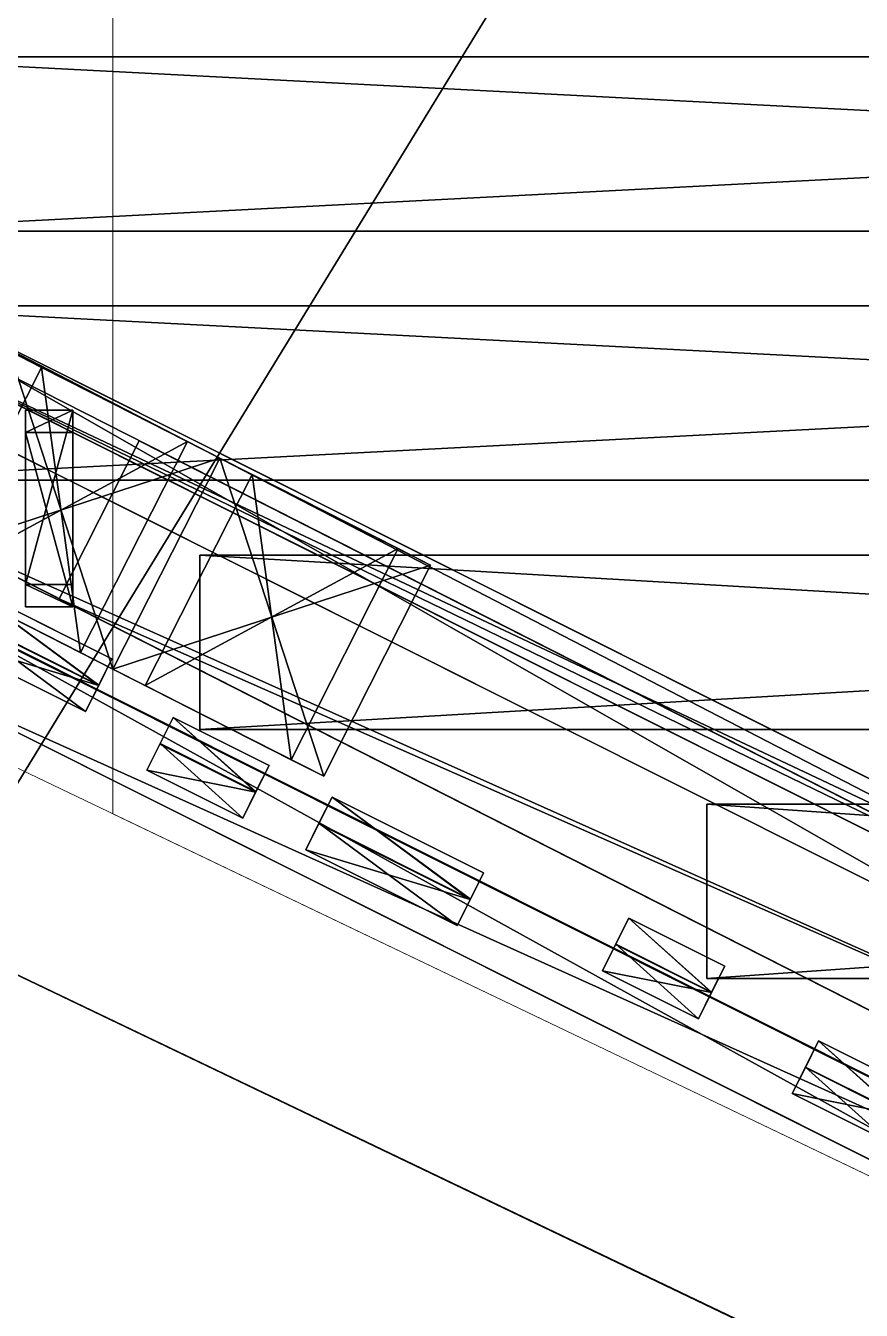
# Model space of a CAD drawing. Header units: centimetres. Extents: x 402 to 3875, y 442 to 2267.
# Drawn here: x 1352.3 to 1419.5, y 1618.8 to 1721.9 of the extents above; entities that cross this region are included whole.
import ezdxf

# ---------------------------------------------------------------- set-up
doc = ezdxf.new("R2010")
doc.units = ezdxf.units.CM
doc.layers.get('0').update_dxf_attribs({"true_color": 0xff5454})
for name, color, linetype in [('Columns of the Existing Mesh Walls', 250, 'Continuous'), ('Floor Area (Red Dust)', 250, 'Continuous'), ('Ground Wooden Structure Systems', 250, 'Continuous'), ('Plan', 250, 'Continuous'), ('Roof Systems', 250, 'Continuous'), ('Sliding Frames (window like)', 250, 'Continuous')]:
    doc.layers.add(name, color=color, linetype=linetype)
doc.layers.get('0').off()

# ---------------------------------------------------------------- blocks, each defined once
blk = doc.blocks.new('Component_1')
for p, q in [((0, -12), (0, 258.82)), ((0, -12, 2.7), (0, 258.82, 2.7)), ((14, 258.82), (14, -12)), ((14, 258.82, 2.7), (14, -12, 2.7)), ((14, -12), (0, -12)), ((14, -12, 2.7), (0, -12, 2.7)), ((0, -12), (0, -12, 2.7)), ((14, -12), (14, -12, 2.7))]:
    blk.add_line(p, q)
mesh = blk.add_polyface()
corners = [(14, 258.82), (0, -12), (0, 258.82), (14, -12)]
mesh.append_faces([[corners[k] for k in face] for face in [(0, 1, 2), (1, 0, 3)]], dxfattribs={"vtx0": -1})
mesh = blk.add_polyface()
corners = [(0, 258.82, 2.7), (0, -12), (0, -12, 2.7), (0, 258.82)]
mesh.append_faces([[corners[k] for k in face] for face in [(0, 1, 2), (1, 0, 3)]], dxfattribs={"vtx0": -1})
at = {"color": 250, "true_color": 0x3a3a3a}
mesh = blk.add_polyface(dxfattribs=at)
corners = [(14, -12, 2.7), (0, 258.82, 2.7), (0, -12, 2.7), (14, 258.82, 2.7)]
mesh.append_faces([[corners[k] for k in face] for face in [(0, 1, 2), (1, 0, 3)]], dxfattribs={"vtx0": -1, "color": 250})
mesh = blk.add_polyface()
corners = [(14, 258.82), (14, -12, 2.7), (14, -12), (14, 258.82, 2.7)]
mesh.append_faces([[corners[k] for k in face] for face in [(0, 1, 2), (1, 0, 3)]], dxfattribs={"vtx0": -1})
mesh = blk.add_polyface()
corners = [(14, -12, 2.7), (0, -12), (14, -12), (0, -12, 2.7)]
mesh.append_faces([[corners[k] for k in face] for face in [(0, 1, 2), (1, 0, 3)]], dxfattribs={"vtx0": -1})
blk = doc.blocks.new('Group_16')
blk.add_line((145.55, 260), (21.2, 0))
mesh = blk.add_polyface()
corners = [(145.55, 260), (570, 0), (21.2, 0), (570, 260)]
mesh.append_faces([[corners[k] for k in face] for face in [(0, 1, 2), (1, 0, 3)]], dxfattribs={"vtx0": -1})
blk = doc.blocks.new('Group_4')
for p, q in [((19, 19, -9), (0, 19, -9)), ((0, 19, -9), (0, 19, 10)), ((19, 19, 10), (0, 19, 10)), ((0, 19, -9), (0, 0, -9)), ((0, 19, 10), (0, 0, 10)), ((19, 19, -9), (19, 19, 10)), ((19, 0, -9), (19, 19, -9)), ((19, 0, 10), (19, 19, 10)), ((0, 16.08, 7.08), (0, 2.92, 7.08)), ((0, 2.92, -6.08), (0, 16.08, -6.08)), ((0, 16.08, -6.08), (0, 16.08, 7.08)), ((19, 16.08, 7.08), (0, 16.08, 7.08)), ((19, 16.08, -6.08), (0, 16.08, -6.08)), ((19, 16.08, -6.08), (19, 16.08, 7.08)), ((19, 16.08, 7.08), (19, 2.92, 7.08)), ((19, 2.92, -6.08), (19, 16.08, -6.08)), ((0, 2.92, 7.08), (0, 2.92, -6.08)), ((19, 2.92, 7.08), (0, 2.92, 7.08)), ((19, 2.92, -6.08), (0, 2.92, -6.08)), ((19, 2.92, 7.08), (19, 2.92, -6.08)), ((0, 0, 10), (19, 0, 10)), ((0, 0, -9), (19, 0, -9)), ((0, 0, -9), (0, 0, 10)), ((19, 0, -9), (19, 0, 10))]:
    blk.add_line(p, q)
mesh = blk.add_polyface()
corners = [(0, 19, 10), (19, 19, -9), (0, 19, -9), (19, 19, 10)]
mesh.append_faces([[corners[k] for k in face] for face in [(0, 1, 2), (1, 0, 3)]], dxfattribs={"vtx0": -1})
mesh = blk.add_polyface()
corners = [(19, 0, 10), (0, 19, 10), (0, 0, 10), (19, 19, 10)]
mesh.append_faces([[corners[k] for k in face] for face in [(0, 1, 2), (1, 0, 3)]], dxfattribs={"vtx0": -1})
mesh = blk.add_polyface()
corners = [(19, 19, -9), (0, 0, -9), (0, 19, -9), (19, 0, -9)]
mesh.append_faces([[corners[k] for k in face] for face in [(0, 1, 2), (1, 0, 3)]], dxfattribs={"vtx0": -1})
mesh = blk.add_polyface()
corners = [(0, 0, 10), (0, 2.92, 7.08), (0, 0, -9), (0, 19, 10), (0, 16.08, 7.08), (0, 16.08, -6.08), (0, 2.92, -6.08), (0, 19, -9)]
mesh.append_faces([[corners[k] for k in face] for face in [(0, 1, 2), (1, 3, 4), (4, 3, 5), (2, 6, 7), (6, 2, 1), (7, 5, 3)]], dxfattribs={"vtx0": -1, "vtx1": -1})
mesh.append_faces([[corners[k] for k in face] for face in [(1, 0, 3), (7, 6, 5)]], dxfattribs={"vtx0": -1, "vtx2": -1})
mesh = blk.add_polyface()
corners = [(19, 0, -9), (19, 2.92, -6.08), (19, 0, 10), (19, 19, -9), (19, 16.08, -6.08), (19, 16.08, 7.08), (19, 2.92, 7.08), (19, 19, 10)]
mesh.append_faces([[corners[k] for k in face] for face in [(0, 1, 2), (1, 3, 4), (4, 3, 5), (2, 6, 7), (6, 2, 1), (7, 5, 3)]], dxfattribs={"vtx0": -1, "vtx1": -1})
mesh.append_faces([[corners[k] for k in face] for face in [(1, 0, 3), (7, 6, 5)]], dxfattribs={"vtx0": -1, "vtx2": -1})
mesh = blk.add_polyface()
corners = [(19, 16.08, 7.08), (0, 2.92, 7.08), (0, 16.08, 7.08), (19, 2.92, 7.08)]
mesh.append_faces([[corners[k] for k in face] for face in [(0, 1, 2), (1, 0, 3)]], dxfattribs={"vtx0": -1})
mesh = blk.add_polyface()
corners = [(19, 2.92, -6.08), (0, 16.08, -6.08), (0, 2.92, -6.08), (19, 16.08, -6.08)]
mesh.append_faces([[corners[k] for k in face] for face in [(0, 1, 2), (1, 0, 3)]], dxfattribs={"vtx0": -1})
mesh = blk.add_polyface()
corners = [(19, 16.08, 7.08), (0, 16.08, -6.08), (19, 16.08, -6.08), (0, 16.08, 7.08)]
mesh.append_faces([[corners[k] for k in face] for face in [(0, 1, 2), (1, 0, 3)]], dxfattribs={"vtx0": -1})
mesh = blk.add_polyface()
corners = [(0, 2.92, 7.08), (19, 2.92, -6.08), (0, 2.92, -6.08), (19, 2.92, 7.08)]
mesh.append_faces([[corners[k] for k in face] for face in [(0, 1, 2), (1, 0, 3)]], dxfattribs={"vtx0": -1})
mesh = blk.add_polyface()
corners = [(19, 0, 10), (0, 0, -9), (19, 0, -9), (0, 0, 10)]
mesh.append_faces([[corners[k] for k in face] for face in [(0, 1, 2), (1, 0, 3)]], dxfattribs={"vtx0": -1})
blk = doc.blocks.new('Group_45')
for p, q in [((0, 276.27, 3.8), (14.22, 276.27, 3.8)), ((0, 20.96, 3.8), (0, 276.27, 3.8)), ((0, 20.96), (0, 276.27)), ((0, 276.27), (0, 276.27, 3.8)), ((0, 276.27), (14.22, 276.27)), ((14.22, 276.27), (14.22, 20.96)), ((14.22, 276.27, 3.8), (14.22, 20.96, 3.8)), ((14.22, 276.27), (14.22, 276.27, 3.8))]:
    blk.add_line(p, q)
mesh = blk.add_polyface()
corners = [(0, 20.96, 3.8), (14.22, 276.27, 3.8), (0, 276.27, 3.8), (14.22, 20.96, 3.8)]
mesh.append_faces([[corners[k] for k in face] for face in [(0, 1, 2), (1, 0, 3)]], dxfattribs={"vtx0": -1})
mesh = blk.add_polyface()
corners = [(0, 276.27, 3.8), (0, 20.96), (0, 20.96, 3.8), (0, 276.27)]
mesh.append_faces([[corners[k] for k in face] for face in [(0, 1, 2), (1, 0, 3)]], dxfattribs={"vtx0": -1})
mesh = blk.add_polyface()
corners = [(14.22, 276.27), (0, 20.96), (0, 276.27), (14.22, 20.96)]
mesh.append_faces([[corners[k] for k in face] for face in [(0, 1, 2), (1, 0, 3)]], dxfattribs={"vtx0": -1})
mesh = blk.add_polyface()
corners = [(0, 276.27), (14.22, 276.27, 3.8), (14.22, 276.27), (0, 276.27, 3.8)]
mesh.append_faces([[corners[k] for k in face] for face in [(0, 1, 2), (1, 0, 3)]], dxfattribs={"vtx0": -1})
mesh = blk.add_polyface()
corners = [(14.22, 276.27), (14.22, 20.96, 3.8), (14.22, 20.96), (14.22, 276.27, 3.8)]
mesh.append_faces([[corners[k] for k in face] for face in [(0, 1, 2), (1, 0, 3)]], dxfattribs={"vtx0": -1})
blk = doc.blocks.new('Group_40')
for p, q in [((0, 2.94, 3.8), (0, 288.61, 3.8)), ((0, 2.94), (0, 288.61)), ((14.22, 288.61), (14.22, 2.94)), ((14.22, 288.61, 3.8), (14.22, 2.94, 3.8))]:
    blk.add_line(p, q)
mesh = blk.add_polyface()
corners = [(14.22, 2.94, 3.8), (0, 288.61, 3.8), (0, 2.94, 3.8), (14.22, 288.61, 3.8)]
mesh.append_faces([[corners[k] for k in face] for face in [(0, 1, 2), (1, 0, 3)]], dxfattribs={"vtx0": -1})
mesh = blk.add_polyface()
corners = [(0, 288.61, 3.8), (0, 2.94), (0, 2.94, 3.8), (0, 288.61)]
mesh.append_faces([[corners[k] for k in face] for face in [(0, 1, 2), (1, 0, 3)]], dxfattribs={"vtx0": -1})
mesh = blk.add_polyface()
corners = [(14.22, 288.61), (0, 2.94), (0, 288.61), (14.22, 2.94)]
mesh.append_faces([[corners[k] for k in face] for face in [(0, 1, 2), (1, 0, 3)]], dxfattribs={"vtx0": -1})
mesh = blk.add_polyface()
corners = [(14.22, 288.61), (14.22, 2.94, 3.8), (14.22, 2.94), (14.22, 288.61, 3.8)]
mesh.append_faces([[corners[k] for k in face] for face in [(0, 1, 2), (1, 0, 3)]], dxfattribs={"vtx0": -1})
blk = doc.blocks.new('Group_1')
at = {"layer": 'Columns of the Existing Mesh Walls', "color": 250, "lineweight": 20}
for points in [[(1683.97, 3473.09, 0), (36.01, 27.35, 0)], [(1697.51, 3466.62, 0), (49.55, 20.88, 0)]]:
    blk.add_polyline3d(points, dxfattribs=at)
at = {"layer": 'Floor Area (Red Dust)', "lineweight": 5}
for points in [[(614.67, 1202.5, 0), (65.87, 1202.5, 0), (65.87, 942.5, 0), (490.32, 942.5, 0), (614.67, 1202.5, 0)], [(590.87, 1187.5, 0), (80.87, 1187.5, 0), (80.87, 957.5, 0), (480.87, 957.5, 0), (590.87, 1187.5, 0)]]:
    blk.add_polyline3d(points, close=True, dxfattribs=at)
blk = doc.blocks.new('Group_52')
for p, q in [((19.4, 3.8, 322.67), (5.62, 3.8, 320.24)), ((5.62, 0, 320.24), (5.62, 3.8, 320.24)), ((5.62, 3.8, 320.24), (62.08, 3.8)), ((76.3, 3.8), (19.4, 3.8, 322.67)), ((19.4, 0, 322.67), (19.4, 3.8, 322.67)), ((62.08, 0), (62.08, 3.8)), ((62.08, 3.8), (76.3, 3.8)), ((76.3, 0), (76.3, 3.8)), ((5.62, 0, 320.24), (62.08, 0)), ((19.4, 0, 322.67), (5.62, 0, 320.24)), ((76.3, 0), (19.4, 0, 322.67)), ((62.08, 0), (76.3, 0))]:
    blk.add_line(p, q)
mesh = blk.add_polyface()
corners = [(5.62, 3.8, 320.24), (62.08, 0), (5.62, 0, 320.24), (62.08, 3.8)]
mesh.append_faces([[corners[k] for k in face] for face in [(0, 1, 2), (1, 0, 3)]], dxfattribs={"vtx0": -1})
mesh = blk.add_polyface()
corners = [(19.4, 0, 322.67), (5.62, 3.8, 320.24), (5.62, 0, 320.24), (19.4, 3.8, 322.67)]
mesh.append_faces([[corners[k] for k in face] for face in [(0, 1, 2), (1, 0, 3)]], dxfattribs={"vtx0": -1})
mesh = blk.add_polyface()
corners = [(5.62, 3.8, 320.24), (76.3, 3.8), (62.08, 3.8), (19.4, 3.8, 322.67)]
mesh.append_faces([[corners[k] for k in face] for face in [(0, 1, 2), (1, 0, 3)]], dxfattribs={"vtx0": -1})
mesh = blk.add_polyface()
corners = [(76.3, 3.8), (19.4, 0, 322.67), (76.3, 0), (19.4, 3.8, 322.67)]
mesh.append_faces([[corners[k] for k in face] for face in [(0, 1, 2), (1, 0, 3)]], dxfattribs={"vtx0": -1})
mesh = blk.add_polyface()
corners = [(76.3, 3.8), (62.08, 0), (62.08, 3.8), (76.3, 0)]
mesh.append_faces([[corners[k] for k in face] for face in [(0, 1, 2), (1, 0, 3)]], dxfattribs={"vtx0": -1})
mesh = blk.add_polyface()
corners = [(76.3, 0), (5.62, 0, 320.24), (62.08, 0), (19.4, 0, 322.67)]
mesh.append_faces([[corners[k] for k in face] for face in [(0, 1, 2), (1, 0, 3)]], dxfattribs={"vtx0": -1})
blk = doc.blocks.new('Group_11')
for p, q in [((21.48, 3.8, -3.5), (316.78, 3.8, -3.5)), ((316.78, 3.8, 10.55), (21.48, 3.8, 10.55)), ((21.48, 0, -3.5), (316.78, 0, -3.5)), ((316.78, 0, 10.55), (21.48, 0, 10.55))]:
    blk.add_line(p, q)
mesh = blk.add_polyface()
corners = [(316.78, 3.8, -3.5), (21.48, 0, -3.5), (21.48, 3.8, -3.5), (316.78, 0, -3.5)]
mesh.append_faces([[corners[k] for k in face] for face in [(0, 1, 2), (1, 0, 3)]], dxfattribs={"vtx0": -1})
mesh = blk.add_polyface()
corners = [(21.48, 3.8, 10.55), (316.78, 3.8, -3.5), (21.48, 3.8, -3.5), (316.78, 3.8, 10.55)]
mesh.append_faces([[corners[k] for k in face] for face in [(0, 1, 2), (1, 0, 3)]], dxfattribs={"vtx0": -1})
mesh = blk.add_polyface()
corners = [(316.78, 0, 10.55), (21.48, 3.8, 10.55), (21.48, 0, 10.55), (316.78, 3.8, 10.55)]
mesh.append_faces([[corners[k] for k in face] for face in [(0, 1, 2), (1, 0, 3)]], dxfattribs={"vtx0": -1})
mesh = blk.add_polyface()
corners = [(316.78, 0, 10.55), (21.48, 0, -3.5), (316.78, 0, -3.5), (21.48, 0, 10.55)]
mesh.append_faces([[corners[k] for k in face] for face in [(0, 1, 2), (1, 0, 3)]], dxfattribs={"vtx0": -1})
blk = doc.blocks.new('Group_25')
for p, q in [((21.48, 3.8, -3.5), (316.78, 3.8, -3.5)), ((316.78, 3.8, 10.55), (21.48, 3.8, 10.55)), ((21.48, 0, -3.5), (316.78, 0, -3.5)), ((316.78, 0, 10.55), (21.48, 0, 10.55))]:
    blk.add_line(p, q)
mesh = blk.add_polyface()
corners = [(21.48, 3.8, -3.5), (316.78, 0, -3.5), (21.48, 0, -3.5), (316.78, 3.8, -3.5)]
mesh.append_faces([[corners[k] for k in face] for face in [(0, 1, 2), (1, 0, 3)]], dxfattribs={"vtx0": -1})
mesh = blk.add_polyface()
corners = [(21.48, 3.8, 10.55), (316.78, 3.8, -3.5), (21.48, 3.8, -3.5), (316.78, 3.8, 10.55)]
mesh.append_faces([[corners[k] for k in face] for face in [(0, 1, 2), (1, 0, 3)]], dxfattribs={"vtx0": -1})
mesh = blk.add_polyface()
corners = [(316.78, 0, 10.55), (21.48, 3.8, 10.55), (21.48, 0, 10.55), (316.78, 3.8, 10.55)]
mesh.append_faces([[corners[k] for k in face] for face in [(0, 1, 2), (1, 0, 3)]], dxfattribs={"vtx0": -1})
mesh = blk.add_polyface()
corners = [(316.78, 0, 10.55), (21.48, 0, -3.5), (316.78, 0, -3.5), (21.48, 0, 10.55)]
mesh.append_faces([[corners[k] for k in face] for face in [(0, 1, 2), (1, 0, 3)]], dxfattribs={"vtx0": -1})
blk = doc.blocks.new('Group_9')
for p, q in [((158.33, 3.8, -3.5), (316.78, 3.8, -3.5)), ((316.78, 3.8, 10.55), (158.33, 3.8, 10.55)), ((158.33, 0, -3.5), (316.78, 0, -3.5)), ((316.78, 0, 10.55), (158.33, 0, 10.55))]:
    blk.add_line(p, q)
mesh = blk.add_polyface()
corners = [(158.33, 3.8, -3.5), (316.78, 0, -3.5), (158.33, 0, -3.5), (316.78, 3.8, -3.5)]
mesh.append_faces([[corners[k] for k in face] for face in [(0, 1, 2), (1, 0, 3)]], dxfattribs={"vtx0": -1})
mesh = blk.add_polyface()
corners = [(158.33, 3.8, 10.55), (316.78, 3.8, -3.5), (158.33, 3.8, -3.5), (316.78, 3.8, 10.55)]
mesh.append_faces([[corners[k] for k in face] for face in [(0, 1, 2), (1, 0, 3)]], dxfattribs={"vtx0": -1})
mesh = blk.add_polyface()
corners = [(316.78, 0, 10.55), (158.33, 3.8, 10.55), (158.33, 0, 10.55), (316.78, 3.8, 10.55)]
mesh.append_faces([[corners[k] for k in face] for face in [(0, 1, 2), (1, 0, 3)]], dxfattribs={"vtx0": -1})
mesh = blk.add_polyface()
corners = [(316.78, 0, 10.55), (158.33, 0, -3.5), (316.78, 0, -3.5), (158.33, 0, 10.55)]
mesh.append_faces([[corners[k] for k in face] for face in [(0, 1, 2), (1, 0, 3)]], dxfattribs={"vtx0": -1})
blk = doc.blocks.new('Group_12')
at = {"color": 31, "true_color": 0xffcc99}
for p, q in [((-0.53, 5.2, 2.7), (138.19, 282.29, 2.7)), ((-0.53, 5.2), (138.19, 282.29)), ((150.7, 276.02, 2.7), (15.12, 5.2, 2.7)), ((150.7, 276.02), (15.12, 5.2))]:
    blk.add_line(p, q, dxfattribs=at)
at = {"color": 250}
mesh = blk.add_polyface(dxfattribs=at)
corners = [(138.19, 282.29, 2.7), (-0.53, 5.2), (-0.53, 5.2, 2.7), (138.19, 282.29)]
mesh.append_faces([[corners[k] for k in face] for face in [(0, 1, 2), (1, 0, 3)]], dxfattribs={"vtx0": -1, "color": 250})
mesh = blk.add_polyface(dxfattribs=at)
corners = [(150.7, 276.02), (15.12, 5.2, 2.7), (15.12, 5.2), (150.7, 276.02, 2.7)]
mesh.append_faces([[corners[k] for k in face] for face in [(0, 1, 2), (1, 0, 3)]], dxfattribs={"vtx0": -1, "color": 250})
blk = doc.blocks.new('Group_10')
for p, q in [((0, 225.93, 3.8), (0, 451.86, 3.8)), ((0, 225.93), (0, 451.86)), ((9.43, 451.86), (9.43, 225.93)), ((9.43, 451.86, 3.8), (9.43, 225.93, 3.8))]:
    blk.add_line(p, q)
mesh = blk.add_polyface()
corners = [(0, 451.86, 3.8), (0, 225.93), (0, 225.93, 3.8), (0, 451.86)]
mesh.append_faces([[corners[k] for k in face] for face in [(0, 1, 2), (1, 0, 3)]], dxfattribs={"vtx0": -1})
mesh = blk.add_polyface()
corners = [(9.43, 451.86), (0, 225.93), (0, 451.86), (9.43, 225.93)]
mesh.append_faces([[corners[k] for k in face] for face in [(0, 1, 2), (1, 0, 3)]], dxfattribs={"vtx0": -1})
mesh = blk.add_polyface()
corners = [(9.43, 225.93, 3.8), (0, 451.86, 3.8), (0, 225.93, 3.8), (9.43, 451.86, 3.8)]
mesh.append_faces([[corners[k] for k in face] for face in [(0, 1, 2), (1, 0, 3)]], dxfattribs={"vtx0": -1})
mesh = blk.add_polyface()
corners = [(9.43, 451.86), (9.43, 225.93, 3.8), (9.43, 225.93), (9.43, 451.86, 3.8)]
mesh.append_faces([[corners[k] for k in face] for face in [(0, 1, 2), (1, 0, 3)]], dxfattribs={"vtx0": -1})
blk = doc.blocks.new('Group_56')
for p, q in [((0, 13.61, 114.435), (0, 0, 114.435)), ((20.178, 13.61), (0, 13.61, 114.435)), ((2.068, 13.61, 114.799), (0, 13.61, 114.435)), ((2.068, 13.61, 114.799), (2.068, 0, 114.799)), ((22.246, 13.61, 0.365), (2.068, 13.61, 114.799)), ((20.178, 0), (20.178, 13.61)), ((22.246, 13.61, 0.365), (20.178, 13.61)), ((22.246, 0, 0.365), (22.246, 13.61, 0.365)), ((0, 0, 114.435), (20.178, 0)), ((2.068, 0, 114.799), (0, 0, 114.435)), ((2.068, 0, 114.799), (22.246, 0, 0.365)), ((22.246, 0, 0.365), (20.178, 0))]:
    blk.add_line(p, q)
mesh = blk.add_polyface()
corners = [(0, 0, 114.435), (20.178, 13.61), (20.178, 0), (0, 13.61, 114.435)]
mesh.append_faces([[corners[k] for k in face] for face in [(0, 1, 2), (1, 0, 3)]], dxfattribs={"vtx0": -1})
mesh = blk.add_polyface()
corners = [(2.068, 0, 114.799), (0, 13.61, 114.435), (0, 0, 114.435), (2.068, 13.61, 114.799)]
mesh.append_faces([[corners[k] for k in face] for face in [(0, 1, 2), (1, 0, 3)]], dxfattribs={"vtx0": -1})
mesh = blk.add_polyface()
corners = [(0, 13.61, 114.435), (22.246, 13.61, 0.365), (20.178, 13.61), (2.068, 13.61, 114.799)]
mesh.append_faces([[corners[k] for k in face] for face in [(0, 1, 2), (1, 0, 3)]], dxfattribs={"vtx0": -1})
mesh = blk.add_polyface()
corners = [(22.246, 13.61, 0.365), (2.068, 0, 114.799), (22.246, 0, 0.365), (2.068, 13.61, 114.799)]
mesh.append_faces([[corners[k] for k in face] for face in [(0, 1, 2), (1, 0, 3)]], dxfattribs={"vtx0": -1})
mesh = blk.add_polyface()
corners = [(22.246, 13.61, 0.365), (20.178, 0), (20.178, 13.61), (22.246, 0, 0.365)]
mesh.append_faces([[corners[k] for k in face] for face in [(0, 1, 2), (1, 0, 3)]], dxfattribs={"vtx0": -1})
mesh = blk.add_polyface()
corners = [(22.246, 0, 0.365), (0, 0, 114.435), (20.178, 0), (2.068, 0, 114.799)]
mesh.append_faces([[corners[k] for k in face] for face in [(0, 1, 2), (1, 0, 3)]], dxfattribs={"vtx0": -1})
blk = doc.blocks.new('Group_35')
for p, q in [((0, 13.61, 114.435), (0, 5, 114.435)), ((20.178, 13.61), (0, 13.61, 114.435)), ((2.068, 13.61, 114.799), (0, 13.61, 114.435)), ((2.068, 13.61, 114.799), (2.068, 5, 114.799)), ((22.246, 13.61, 0.365), (2.068, 13.61, 114.799)), ((20.178, 5), (20.178, 13.61)), ((22.246, 13.61, 0.365), (20.178, 13.61)), ((22.246, 5, 0.365), (22.246, 13.61, 0.365)), ((0, 5, 114.435), (20.178, 5)), ((2.068, 5, 114.799), (0, 5, 114.435)), ((2.068, 5, 114.799), (22.246, 5, 0.365)), ((22.246, 5, 0.365), (20.178, 5))]:
    blk.add_line(p, q)
mesh = blk.add_polyface()
corners = [(0, 5, 114.435), (20.178, 13.61), (20.178, 5), (0, 13.61, 114.435)]
mesh.append_faces([[corners[k] for k in face] for face in [(0, 1, 2), (1, 0, 3)]], dxfattribs={"vtx0": -1})
mesh = blk.add_polyface()
corners = [(2.068, 5, 114.799), (0, 13.61, 114.435), (0, 5, 114.435), (2.068, 13.61, 114.799)]
mesh.append_faces([[corners[k] for k in face] for face in [(0, 1, 2), (1, 0, 3)]], dxfattribs={"vtx0": -1})
mesh = blk.add_polyface()
corners = [(0, 13.61, 114.435), (22.246, 13.61, 0.365), (20.178, 13.61), (2.068, 13.61, 114.799)]
mesh.append_faces([[corners[k] for k in face] for face in [(0, 1, 2), (1, 0, 3)]], dxfattribs={"vtx0": -1})
mesh = blk.add_polyface()
corners = [(22.246, 13.61, 0.365), (2.068, 5, 114.799), (22.246, 5, 0.365), (2.068, 13.61, 114.799)]
mesh.append_faces([[corners[k] for k in face] for face in [(0, 1, 2), (1, 0, 3)]], dxfattribs={"vtx0": -1})
mesh = blk.add_polyface()
corners = [(22.246, 13.61, 0.365), (20.178, 5), (20.178, 13.61), (22.246, 5, 0.365)]
mesh.append_faces([[corners[k] for k in face] for face in [(0, 1, 2), (1, 0, 3)]], dxfattribs={"vtx0": -1})
mesh = blk.add_polyface()
corners = [(22.246, 5, 0.365), (0, 5, 114.435), (20.178, 5), (2.068, 5, 114.799)]
mesh.append_faces([[corners[k] for k in face] for face in [(0, 1, 2), (1, 0, 3)]], dxfattribs={"vtx0": -1})
blk = doc.blocks.new('Group_15')
at = {"color": 31, "true_color": 0xffcc99, "xscale": 0.6271799220737199, "yscale": 0.5745582248511836}
for p in [(0, 0, 120), (0, 0)]:
    blk.add_blockref('Group_10', p, dxfattribs=at)
at = {"color": 250, "true_color": 0x3a3a3a, "extrusion": (0.173648, -2.81947e-19, 0.984808), "rotation": 270}
for name, p in [('Group_56', (244.751, 16.94, 4.43)), ('Group_35', (226.79, 18.91, 4.082)), ('Group_56', (214.049, 18.91, 4.082)), ('Group_35', (191.12, 16.94, 4.43)), ('Group_35', (175, 18.91, 4.082)), ('Group_56', (163, 18.91, 4.082))]:
    blk.add_blockref(name, p, dxfattribs=at)

msp = doc.modelspace()

# ---------------------------------------------------------------- block references
at = {"layer": 'Columns of the Existing Mesh Walls', "lineweight": 20, "rotation": 270}
msp.add_blockref('Group_1', (401.81, 2139.52), dxfattribs=at)
at = {"layer": 'Floor Area (Red Dust)', "lineweight": 15, "extrusion": (0, 0, -1), "zscale": -1, "rotation": 296.9}
for p in [(-1367.9, 1687.23), (-1384.84, 1678.63)]:
    msp.add_blockref('Group_4', p, dxfattribs=at)
at = {"layer": 'Ground Wooden Structure Systems', "lineweight": 15, "extrusion": (0, 0, -1), "yscale": 1.02111111111111, "zscale": -1, "rotation": 296.9}
for name, p in [('Group_40', (-1613, 1560.97, -10)), ('Group_45', (-1613, 1560.97, -13.8))]:
    msp.add_blockref(name, p, dxfattribs=at)
at = {"layer": 'Plan', "lineweight": 15}
for name, p, rotation in [('Group_16', (1604.31, 1503.65), 89.99999999999999), ('Group_12', (1331.29, 1694.56, 344.42), 270)]:
    msp.add_blockref(name, p, dxfattribs=dict(at, rotation=rotation))
at = {"layer": 'Plan', "lineweight": 15, "extrusion": (0, 0, -1), "xscale": 1.008403495039375, "zscale": -1, "rotation": 26.59383801689245}
for name, p in [('Group_11', (-1626.36, 1553.97, -319.82)), ('Group_25', (-1626.36, 1553.97, -291.72))]:
    msp.add_blockref(name, p, dxfattribs=at)
at = {"layer": 'Plan', "lineweight": 15, "extrusion": (4.21999e-17, 0.176415, 0.984316), "xscale": 1.000499707894264, "zscale": 1.015949151628763, "rotation": 270}
msp.add_blockref('Group_52', (-1356.09, -1584.44, 309.17), dxfattribs=at)
at = {"layer": 'Roof Systems', "lineweight": 25, "rotation": 270}
for p in [(1348.49, 1719.44, 344.42), (1348.49, 1699.44, 344.42)]:
    msp.add_blockref('Component_1', p, dxfattribs=at)
for p, yscale in [((1376.96, 1679.44, 344.42), 0.89), ((1415.91, 1659.44, 344.42), 0.7394999999999994)]:
    msp.add_blockref('Component_1', p, dxfattribs=dict(at, yscale=yscale))
at = {"layer": 'Roof Systems', "lineweight": 20, "yscale": 1.120000000000002, "rotation": 63.40616198310711}
msp.add_blockref('Group_15', (1600.46, 1540.61, 90.55), dxfattribs=at)
at = {"layer": 'Sliding Frames (window like)', "lineweight": 20, "extrusion": (0, 0, -1), "xscale": 1.008403495039375, "zscale": -1, "rotation": 26.59383801689245}
msp.add_blockref('Group_9', (-1626.36, 1553.97, -263.62), dxfattribs=at)

doc.saveas('drawing.dxf')
